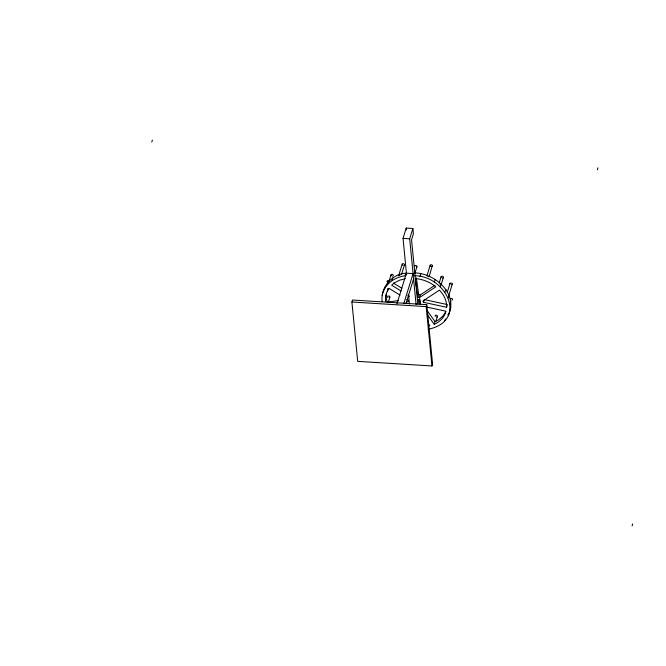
<?xml version="1.0" encoding="UTF-8"?>
<svg xmlns="http://www.w3.org/2000/svg" width="666" height="666" viewBox="0 0 666 666"><rect width="100%" height="100%" fill="white"/><g stroke="black" fill="none" stroke-linecap="round" stroke-linejoin="round"><path stroke-width="1" d="M382.093 301.398C380.669 287.421 391.591 274.217 405.744 273.152L404.911 275.849C394.239 277.214 384.34 284.465 382.126 295.371M385.506 301.531L385.539 296.154L388.203 288.37L387.371 291.067L389.027 288.32L400.066 295.18M386.372 293.456L386.338 298.834L387.262 302.197L398.243 300.599M414.285 275.699C445.962 275.582 468.573 320.746 428.146 329.32M448.21 315.709C458.891 293.964 434.973 272.993 414.16 272.877M403.946 265.451A1.199 0.907 17.2 0 0 404.453 264.46L403.596 263.719A1.199 0.907 17.2 0 0 402.181 264.236L402.522 265.168M435.905 321.27L437.412 316.408L437.071 315.484A1.199 0.907 17.2 0 0 435.264 316.417M441.275 284.299L443.414 277.264A1.199 0.907 17.2 0 0 442.249 276.19L441.4 276.373A1.199 0.907 17.2 0 0 441.225 277.447M429.129 276.715L432.359 265.401A1.199 0.907 17.2 0 0 430.794 264.768L430.128 265.451A1.199 0.907 17.2 0 0 430.636 266.35M151.773 142.066L152.381 140.11M351.906 301.998L352.514 300.033L426.781 304.653L432.567 364.002L431.959 365.967L357.692 361.347L351.906 301.998L426.173 306.618L426.781 304.653M384.124 289.81L384.965 287.113M388.003 282.068L387.171 284.765L388.078 281.976M388.827 281.768L391.175 274.567A1.199 0.907 17.2 0 1 392.823 274.625L393.04 274.825A1.199 0.907 17.2 0 1 392.515 276.174M406.601 274.95L403.038 238.411L406.235 228.088L412.878 228.496L413.395 233.808L411.555 239.752L417.815 303.987L419.355 299.034M392.008 280.586L392.84 277.889M388.378 302.039L389.885 297.186A1.199 0.907 17.2 0 0 388.952 295.987L387.845 296.154A1.199 0.907 17.2 0 0 387.962 297.477M416.084 304.47L409.682 238.819L412.878 228.496M398.609 275.799L402.181 264.236M401.49 274.575L404.47 264.943M396.944 303.813L406.426 273.177L413.07 273.593L403.896 303.238M414.818 273.518L416.924 266.716M405.944 303.604L413.594 278.904M420.013 276.432L420.854 273.726M417.79 297.061L415.276 278.521C422.727 279.196 430.053 282.059 435.847 286.813L419.355 297.677L417.79 297.061L418.623 294.364L416.392 277.88M419.355 297.677L420.196 294.98L434.948 285.256M426.914 275.816L430.194 265.218M447.144 305.486L446.586 307.284L423.468 302.289L424.3 299.592L447.419 304.587M434.332 282.218L435.173 279.52M439.31 282.559L441.117 276.731M440.293 286.738L441.125 284.041M427.239 314.585L434.207 324.325L435.04 321.628L438.478 319.905L442.79 316.208L445.804 311.705M445.03 292.058L445.862 289.36M447.277 292.249L449.958 283.583M448.684 295.779L452.264 284.215M448.318 297.918L449.15 295.221M444.863 320.721L445.412 318.922M449.983 304.012L450.815 301.315M449.933 310.081L450.782 307.351M597.377 169.788L597.985 167.824M632.092 525.89L632.7 523.934M389.885 297.186L389.394 297.719M447.927 314.685L449.042 313.012M432.409 266.117L432.267 266.317A1.199 0.907 17.2 0 1 431.809 266.567M448.534 296.054L448.593 295.995A1.199 0.907 17.2 0 0 448.509 295.063M451.773 284.748L452.172 284.432A1.199 0.907 17.2 0 0 451.631 283.125L450.457 283.05A1.199 0.907 17.2 0 0 450.008 284.066M434.207 324.325C439.751 321.978 444.58 317.199 445.945 311.213L426.914 307.109M405.219 278.754L399.825 280.111L394.422 282.809L391.666 285.173L401.04 291.009M406.385 301.981L408.383 301.69L408.558 300.466L406.859 299.409M403.038 238.411L409.682 238.819M417.724 299.633L419.722 299.758L420.163 304.329M418.623 294.364L420.196 294.98M393.356 283.008L401.881 288.311M407.858 295.246L409.565 296.312M427.497 311.072L435.04 321.628M428.679 324.275L429.845 325.907M423.468 302.289L422.943 301.007L439.452 290.135C443.881 294.622 446.961 300.874 446.586 307.284M426.173 306.618L431.959 365.967M419.747 298.926L420.179 303.355M406.235 228.088L406.41 229.853M408.541 294.855L409.44 304.062M390.934 274.975L390.934 275.241A1.199 0.907 17.2 0 0 391.342 275.882M443.123 316.7A1.199 0.907 17.2 0 1 443.256 316.5M443.381 277.506A1.199 0.907 17.2 0 1 442.54 278.047M416.683 267.124A1.199 0.907 17.2 0 0 416.708 266L416.5 265.801A1.199 0.907 17.2 0 0 414.851 265.742L414.61 266.417A1.199 0.907 17.2 0 0 414.668 266.625M451.864 300.133A1.19 0.907 17.2 0 0 452.322 298.768L450.674 298.41A1.19 0.907 17.2 0 0 450.316 298.751M387.312 281.951A1.199 0.907 17.2 0 1 387.537 280.677L388.703 280.711A1.199 0.907 17.2 0 1 389.335 281.285M427.813 276.315A1.199 0.907 17.2 0 1 428.613 276.74M398.892 275.416A1.199 0.907 17.2 0 1 400.016 275.283M437.412 316.408A1.199 0.907 17.2 0 1 436.605 316.991M439.843 283.957A1.199 0.907 17.2 0 1 440.151 284.032M440.676 284.332A1.199 0.907 17.2 0 1 440.975 284.79"/></g></svg>
